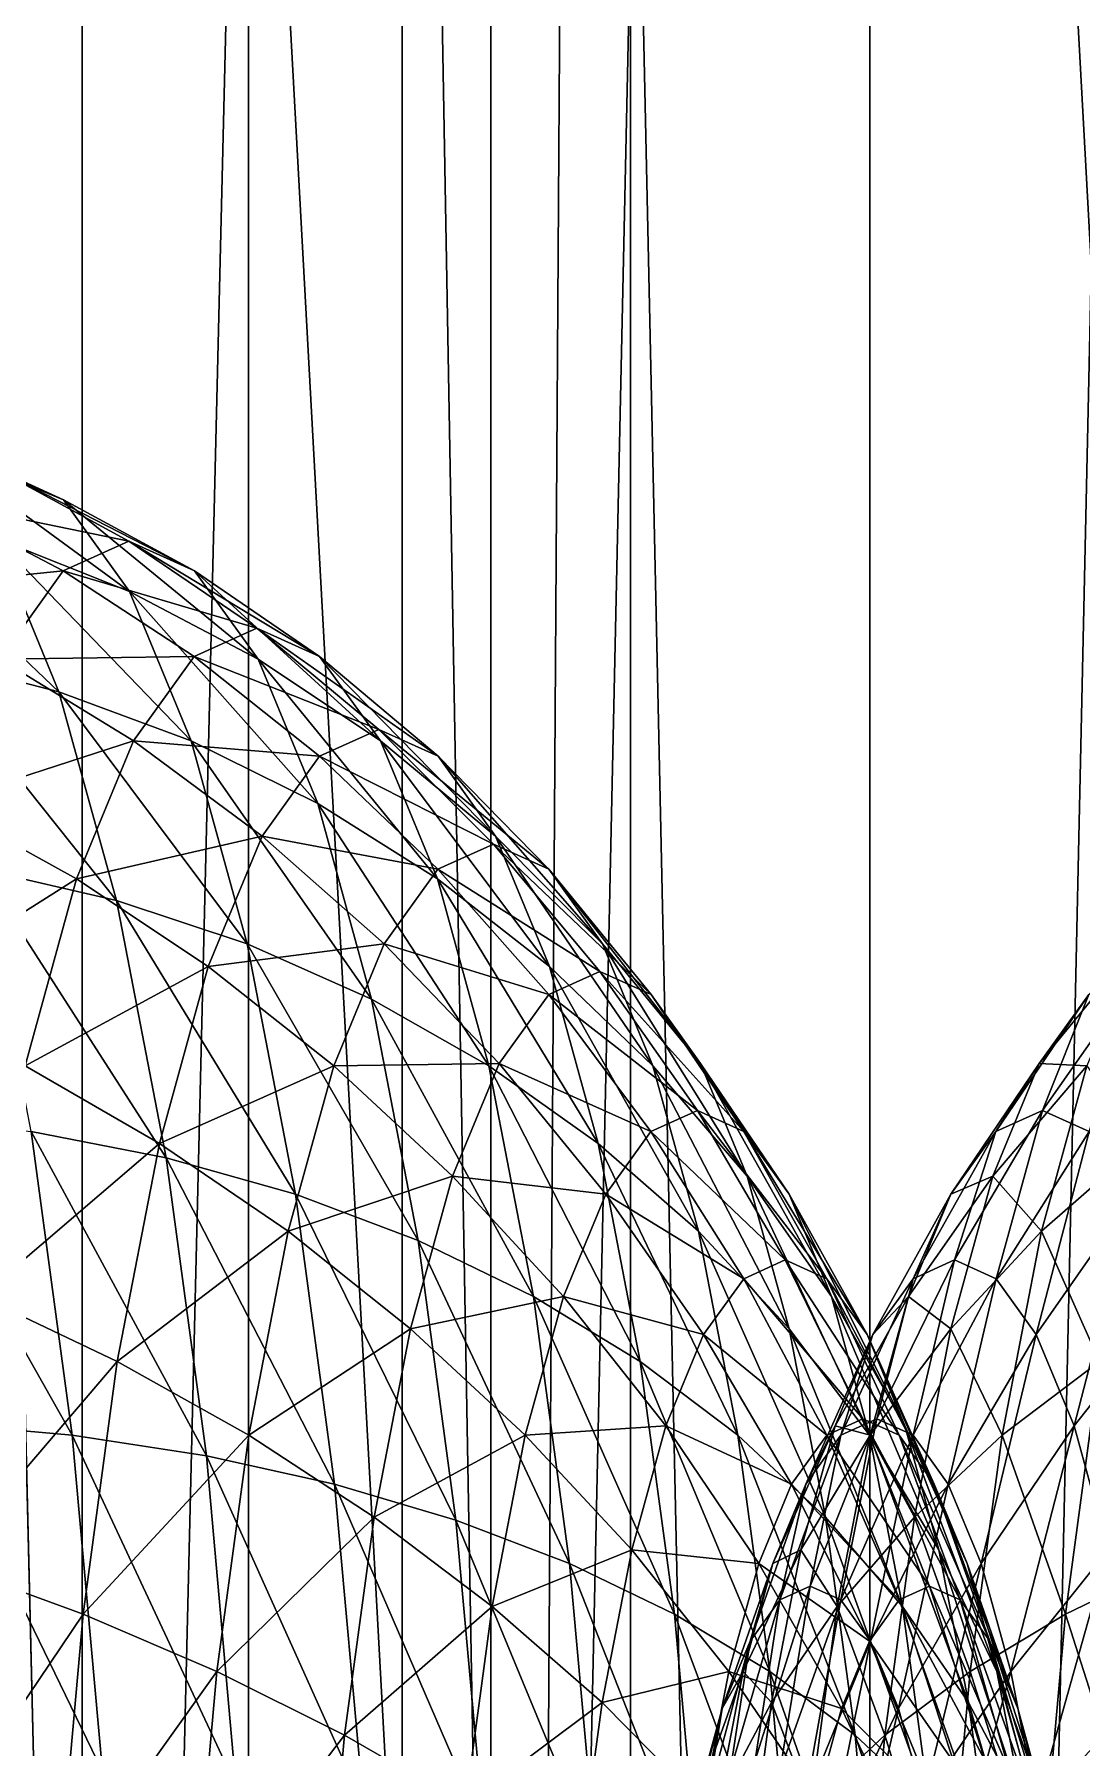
# Model space of a CAD drawing. Header units: metres. Extents: x -1.83 to 1.83, y -2.28 to 6.34.
# Drawn here: x -0.232 to 0.0588, y 1.4289 to 1.9048 of the extents above; entities that cross this region are included whole.
import ezdxf

# ---------------------------------------------------------------- set-up
doc = ezdxf.new("R2010")
doc.units = ezdxf.units.M

msp = doc.modelspace()

# ---------------------------------------------------------------- linework, layer by layer
at = {"layer": 'Prism'}
for points in [[(-0.17253, -1.04699, 0.25984), (-0.31741, 4.95301, 0.29866), (-0.31742, -1.04699, 0.29866)], [(-0.17253, -1.04699, 0.25984), (-0.17253, 4.95301, 0.25984), (-0.31741, 4.95301, 0.29866)], [(-0.25017, -1.04699, 0.54962), (-0.10528, 4.95301, 0.5108), (-0.10528, -1.04699, 0.51079)], [(-0.25017, -1.04699, 0.54962), (-0.25017, 4.95301, 0.54962), (-0.10528, 4.95301, 0.5108)], [(-0.06646, -1.04699, 0.36591), (-0.17253, 4.95301, 0.25984), (-0.17253, -1.04699, 0.25984)], [(-0.06646, -1.04699, 0.36591), (-0.06646, 4.95301, 0.36591), (-0.17253, 4.95301, 0.25984)], [(-0.10528, -1.04699, 0.51079), (-0.06646, 4.95301, 0.36591), (-0.06646, -1.04699, 0.36591)], [(-0.10528, -1.04699, 0.51079), (-0.10528, 4.95301, 0.5108), (-0.06646, 4.95301, 0.36591)]]:
    msp.add_3dface(points, dxfattribs=at)
at = {"layer": 'Prism 17'}
for points in [[(-0.6875, -1.03535, 0.03927), (0.6875, 2.96465, 0.03927), (0.6875, -1.03535, 0.03927)], [(-0.6875, -1.03535, 0.03927), (-0.6875, 2.96465, 0.03927), (0.6875, 2.96465, 0.03927)], [(-0.21875, -1.03535, -0.05448), (-0.28125, 2.96465, -0.11698), (-0.28125, -1.03535, -0.11698)], [(-0.21875, -1.03535, -0.05448), (-0.21875, 2.96465, -0.05448), (-0.28125, 2.96465, -0.11698)], [(0, -1.03535, -0.11698), (-0.21875, 2.96465, -0.05448), (-0.21875, -1.03535, -0.05448)], [(0, -1.03535, -0.11698), (0, 2.96465, -0.11698), (-0.21875, 2.96465, -0.05448)], [(0.21875, -1.03535, -0.05448), (0, 2.96465, -0.11698), (0, -1.03535, -0.11698)], [(0.21875, -1.03535, -0.05448), (0.21875, 2.96465, -0.05448), (0, 2.96465, -0.11698)]]:
    msp.add_3dface(points, dxfattribs=at)
at = {"layer": 'Prism 3'}
for points in [[(-0.1299, -0.99699, 0.52743), (0, 5.00301, 0.60243), (0, -0.99699, 0.60243)], [(-0.1299, -0.99699, 0.52743), (-0.1299, 5.00301, 0.52743), (0, 5.00301, 0.60243)], [(-0.1299, -0.99699, 0.37743), (-0.1299, 5.00301, 0.52743), (-0.1299, -0.99699, 0.52743)], [(-0.1299, -0.99699, 0.37743), (-0.1299, 5.00301, 0.37743), (-0.1299, 5.00301, 0.52743)], [(0, -0.99699, 0.30243), (-0.1299, 5.00301, 0.37743), (-0.1299, -0.99699, 0.37743)], [(0, -0.99699, 0.30243), (0, 5.00301, 0.30243), (-0.1299, 5.00301, 0.37743)], [(0.1299, -0.99699, 0.37743), (0, 5.00301, 0.30243), (0, -0.99699, 0.30243)], [(0.1299, -0.99699, 0.37743), (0.1299, 5.00301, 0.37743), (0, 5.00301, 0.30243)], [(0, -0.99699, 0.60243), (0.1299, 5.00301, 0.52743), (0.1299, -0.99699, 0.52743)], [(0, -0.99699, 0.60243), (0, 5.00301, 0.60243), (0.1299, 5.00301, 0.52743)]]:
    msp.add_3dface(points, dxfattribs=at)
at = {"layer": 'Sphere 4'}
for points in [[(-0.28104, 1.79979, 0.12061), (-0.22392, 1.77548, 0.11102), (-0.26163, 1.79098, 0.14373)], [(-0.28104, 1.79979, 0.12061), (-0.2428, 1.78405, 0.08852), (-0.22392, 1.77548, 0.11102)], [(-0.26163, 1.79098, 0.14373), (-0.20561, 1.75005, 0.13283), (-0.24282, 1.76484, 0.16616)], [(-0.26163, 1.79098, 0.14373), (-0.22392, 1.77548, 0.11102), (-0.20561, 1.75005, 0.13283)], [(-0.26168, 1.77548, 0.06602), (-0.20575, 1.76402, 0.05743), (-0.2428, 1.78405, 0.08852)], [(-0.2428, 1.78405, 0.08852), (-0.18754, 1.75576, 0.07913), (-0.22392, 1.77548, 0.11102)], [(-0.2428, 1.78405, 0.08852), (-0.20575, 1.76402, 0.05743), (-0.18754, 1.75576, 0.07913)], [(-0.28122, 1.77548, 0.1999), (-0.22516, 1.72214, 0.1872), (-0.26321, 1.73195, 0.22135)], [(-0.28122, 1.77548, 0.1999), (-0.24282, 1.76484, 0.16616), (-0.22516, 1.72214, 0.1872)], [(-0.27998, 1.75005, 0.0442), (-0.22396, 1.75576, 0.03573), (-0.26168, 1.77548, 0.06602)], [(-0.26168, 1.77548, 0.06602), (-0.22396, 1.75576, 0.03573), (-0.20575, 1.76402, 0.05743)], [(-0.22392, 1.77548, 0.11102), (-0.16989, 1.73122, 0.10018), (-0.20561, 1.75005, 0.13283)], [(-0.22392, 1.77548, 0.11102), (-0.18754, 1.75576, 0.07913), (-0.16989, 1.73122, 0.10018)], [(-0.24282, 1.76484, 0.16616), (-0.18844, 1.70851, 0.1533), (-0.22516, 1.72214, 0.1872)], [(-0.24282, 1.76484, 0.16616), (-0.20561, 1.75005, 0.13283), (-0.18844, 1.70851, 0.1533)], [(-0.22396, 1.75576, 0.03573), (-0.17019, 1.73985, 0.02759), (-0.20575, 1.76402, 0.05743)], [(-0.20575, 1.76402, 0.05743), (-0.15279, 1.73195, 0.04833), (-0.18754, 1.75576, 0.07913)], [(-0.20575, 1.76402, 0.05743), (-0.17019, 1.73985, 0.02759), (-0.15279, 1.73195, 0.04833)], [(-0.27998, 1.75005, 0.0442), (-0.24162, 1.73122, 0.01469), (-0.22396, 1.75576, 0.03573)], [(-0.24162, 1.73122, 0.01469), (-0.18759, 1.73195, 0.00685), (-0.22396, 1.75576, 0.03573)], [(-0.22396, 1.75576, 0.03573), (-0.18759, 1.73195, 0.00685), (-0.17019, 1.73985, 0.02759)], [(-0.18754, 1.75576, 0.07913), (-0.13592, 1.70851, 0.06843), (-0.16989, 1.73122, 0.10018)], [(-0.18754, 1.75576, 0.07913), (-0.15279, 1.73195, 0.04833), (-0.13592, 1.70851, 0.06843)], [(-0.20561, 1.75005, 0.13283), (-0.15332, 1.69116, 0.11992), (-0.18844, 1.70851, 0.1533)], [(-0.20561, 1.75005, 0.13283), (-0.16989, 1.73122, 0.10018), (-0.15332, 1.69116, 0.11992)], [(-0.18759, 1.73195, 0.00685), (-0.13637, 1.71172, -0.00079), (-0.17019, 1.73985, 0.02759)], [(-0.17019, 1.73985, 0.02759), (-0.11991, 1.70426, 0.01883), (-0.15279, 1.73195, 0.04833)], [(-0.17019, 1.73985, 0.02759), (-0.13637, 1.71172, -0.00079), (-0.11991, 1.70426, 0.01883)], [(-0.26321, 1.73195, 0.22135), (-0.2092, 1.6642, 0.20622), (-0.24694, 1.67288, 0.24074)], [(-0.26321, 1.73195, 0.22135), (-0.22516, 1.72214, 0.1872), (-0.2092, 1.6642, 0.20622)], [(-0.25818, 1.69116, -0.00505), (-0.20446, 1.70851, -0.01325), (-0.24162, 1.73122, 0.01469)], [(-0.24162, 1.73122, 0.01469), (-0.20446, 1.70851, -0.01325), (-0.18759, 1.73195, 0.00685)], [(-0.20446, 1.70851, -0.01325), (-0.15283, 1.70426, -0.0204), (-0.18759, 1.73195, 0.00685)], [(-0.18759, 1.73195, 0.00685), (-0.15283, 1.70426, -0.0204), (-0.13637, 1.71172, -0.00079)], [(-0.16989, 1.73122, 0.10018), (-0.12009, 1.67023, 0.0873), (-0.15332, 1.69116, 0.11992)], [(-0.16989, 1.73122, 0.10018), (-0.13592, 1.70851, 0.06843), (-0.12009, 1.67023, 0.0873)], [(-0.15279, 1.73195, 0.04833), (-0.10395, 1.68208, 0.03785), (-0.13592, 1.70851, 0.06843)], [(-0.15279, 1.73195, 0.04833), (-0.11991, 1.70426, 0.01883), (-0.10395, 1.68208, 0.03785)], [(-0.22516, 1.72214, 0.1872), (-0.17291, 1.65214, 0.17181), (-0.2092, 1.6642, 0.20622)], [(-0.22516, 1.72214, 0.1872), (-0.18844, 1.70851, 0.1533), (-0.17291, 1.65214, 0.17181)], [(-0.25818, 1.69116, -0.00505), (-0.22029, 1.67023, -0.03212), (-0.20446, 1.70851, -0.01325)], [(-0.22029, 1.67023, -0.03212), (-0.16878, 1.68208, -0.03942), (-0.20446, 1.70851, -0.01325)], [(-0.20446, 1.70851, -0.01325), (-0.16878, 1.68208, -0.03942), (-0.15283, 1.70426, -0.0204)], [(-0.18844, 1.70851, 0.1533), (-0.13835, 1.6368, 0.13776), (-0.17291, 1.65214, 0.17181)], [(-0.18844, 1.70851, 0.1533), (-0.15332, 1.69116, 0.11992), (-0.13835, 1.6368, 0.13776)], [(-0.15283, 1.70426, -0.0204), (-0.10456, 1.67986, -0.02748), (-0.13637, 1.71172, -0.00079)], [(-0.13637, 1.71172, -0.00079), (-0.08917, 1.67288, -0.00914), (-0.11991, 1.70426, 0.01883)], [(-0.13637, 1.71172, -0.00079), (-0.10456, 1.67986, -0.02748), (-0.08917, 1.67288, -0.00914)], [(-0.13592, 1.70851, 0.06843), (-0.08898, 1.64588, 0.05569), (-0.12009, 1.67023, 0.0873)], [(-0.13592, 1.70851, 0.06843), (-0.10395, 1.68208, 0.03785), (-0.08898, 1.64588, 0.05569)], [(-0.16878, 1.68208, -0.03942), (-0.11995, 1.67288, -0.04582), (-0.15283, 1.70426, -0.0204)], [(-0.15283, 1.70426, -0.0204), (-0.11995, 1.67288, -0.04582), (-0.10456, 1.67986, -0.02748)], [(-0.11991, 1.70426, 0.01883), (-0.07424, 1.65214, 0.00865), (-0.10395, 1.68208, 0.03785)], [(-0.11991, 1.70426, 0.01883), (-0.08917, 1.67288, -0.00914), (-0.07424, 1.65214, 0.00865)], [(-0.27316, 1.6368, -0.02289), (-0.22029, 1.67023, -0.03212), (-0.25818, 1.69116, -0.00505)], [(-0.15332, 1.69116, 0.11992), (-0.10578, 1.61828, 0.10435), (-0.13835, 1.6368, 0.13776)], [(-0.15332, 1.69116, 0.11992), (-0.12009, 1.67023, 0.0873), (-0.10578, 1.61828, 0.10435)], [(-0.22029, 1.67023, -0.03212), (-0.18376, 1.64588, -0.05726), (-0.16878, 1.68208, -0.03942)], [(-0.18376, 1.64588, -0.05726), (-0.13487, 1.65214, -0.06361), (-0.16878, 1.68208, -0.03942)], [(-0.16878, 1.68208, -0.03942), (-0.13487, 1.65214, -0.06361), (-0.11995, 1.67288, -0.04582)], [(-0.11995, 1.67288, -0.04582), (-0.07499, 1.6445, -0.05229), (-0.10456, 1.67986, -0.02748)], [(-0.10456, 1.67986, -0.02748), (-0.06079, 1.63805, -0.03535), (-0.08917, 1.67288, -0.00914)], [(-0.10456, 1.67986, -0.02748), (-0.07499, 1.6445, -0.05229), (-0.06079, 1.63805, -0.03535)], [(-0.10395, 1.68208, 0.03785), (-0.06024, 1.61828, 0.02533), (-0.08898, 1.64588, 0.05569)], [(-0.10395, 1.68208, 0.03785), (-0.07424, 1.65214, 0.00865), (-0.06024, 1.61828, 0.02533)], [(-0.24694, 1.67288, 0.24074), (-0.19543, 1.59276, 0.22264), (-0.2329, 1.60005, 0.25748)], [(-0.24694, 1.67288, 0.24074), (-0.2092, 1.6642, 0.20622), (-0.19543, 1.59276, 0.22264)], [(-0.13487, 1.65214, -0.06361), (-0.0892, 1.63805, -0.06922), (-0.11995, 1.67288, -0.04582)], [(-0.11995, 1.67288, -0.04582), (-0.0892, 1.63805, -0.06922), (-0.07499, 1.6445, -0.05229)], [(-0.08917, 1.67288, -0.00914), (-0.04701, 1.61891, -0.01894), (-0.07424, 1.65214, 0.00865)], [(-0.08917, 1.67288, -0.00914), (-0.06079, 1.63805, -0.03535), (-0.04701, 1.61891, -0.01894)], [(-0.27316, 1.6368, -0.02289), (-0.23459, 1.61828, -0.04917), (-0.22029, 1.67023, -0.03212)], [(-0.23459, 1.61828, -0.04917), (-0.18376, 1.64588, -0.05726), (-0.22029, 1.67023, -0.03212)], [(-0.12009, 1.67023, 0.0873), (-0.07545, 1.59674, 0.07182), (-0.10578, 1.61828, 0.10435)], [(-0.12009, 1.67023, 0.0873), (-0.08898, 1.64588, 0.05569), (-0.07545, 1.59674, 0.07182)], [(-0.2092, 1.6642, 0.20622), (-0.15951, 1.58265, 0.18778), (-0.19543, 1.59276, 0.22264)], [(-0.2092, 1.6642, 0.20622), (-0.17291, 1.65214, 0.17181), (-0.15951, 1.58265, 0.18778)], [(-0.18376, 1.64588, -0.05726), (-0.14887, 1.61828, -0.08029), (-0.13487, 1.65214, -0.06361)], [(-0.17291, 1.65214, 0.17181), (-0.12542, 1.56977, 0.15317), (-0.15951, 1.58265, 0.18778)], [(-0.17291, 1.65214, 0.17181), (-0.13835, 1.6368, 0.13776), (-0.12542, 1.56977, 0.15317)], [(-0.14887, 1.61828, -0.08029), (-0.10298, 1.61891, -0.08563), (-0.13487, 1.65214, -0.06361)], [(-0.13487, 1.65214, -0.06361), (-0.10298, 1.61891, -0.08563), (-0.0892, 1.63805, -0.06922)], [(-0.07424, 1.65214, 0.00865), (-0.03409, 1.58766, -0.00353), (-0.06024, 1.61828, 0.02533)], [(-0.07424, 1.65214, 0.00865), (-0.04701, 1.61891, -0.01894), (-0.03409, 1.58766, -0.00353)], [(-0.23459, 1.61828, -0.04917), (-0.19729, 1.59674, -0.07339), (-0.18376, 1.64588, -0.05726)], [(-0.19729, 1.59674, -0.07339), (-0.14887, 1.61828, -0.08029), (-0.18376, 1.64588, -0.05726)], [(-0.0892, 1.63805, -0.06922), (-0.04791, 1.6059, -0.07502), (-0.07499, 1.6445, -0.05229)], [(-0.08898, 1.64588, 0.05569), (-0.04759, 1.57233, 0.04042), (-0.07545, 1.59674, 0.07182)], [(-0.08898, 1.64588, 0.05569), (-0.06024, 1.61828, 0.02533), (-0.04759, 1.57233, 0.04042)], [(-0.07499, 1.6445, -0.05229), (-0.03499, 1.60005, -0.05963), (-0.06079, 1.63805, -0.03535)], [(-0.07499, 1.6445, -0.05229), (-0.04791, 1.6059, -0.07502), (-0.03499, 1.60005, -0.05963)], [(-0.10298, 1.61891, -0.08563), (-0.06082, 1.60005, -0.09041), (-0.0892, 1.63805, -0.06922)], [(-0.0892, 1.63805, -0.06922), (-0.06082, 1.60005, -0.09041), (-0.04791, 1.6059, -0.07502)], [(-0.06079, 1.63805, -0.03535), (-0.02247, 1.58265, -0.0447), (-0.04701, 1.61891, -0.01894)], [(-0.06079, 1.63805, -0.03535), (-0.03499, 1.60005, -0.05963), (-0.02247, 1.58265, -0.0447)], [(-0.13835, 1.6368, 0.13776), (-0.09343, 1.55423, 0.11907), (-0.12542, 1.56977, 0.15317)], [(-0.13835, 1.6368, 0.13776), (-0.10578, 1.61828, 0.10435), (-0.09343, 1.55423, 0.11907)], [(-0.24694, 1.55423, -0.06389), (-0.19729, 1.59674, -0.07339), (-0.23459, 1.61828, -0.04917)], [(-0.19729, 1.59674, -0.07339), (-0.16153, 1.57233, -0.09538), (-0.14887, 1.61828, -0.08029)], [(-0.16153, 1.57233, -0.09538), (-0.1159, 1.58766, -0.10104), (-0.14887, 1.61828, -0.08029)], [(-0.14887, 1.61828, -0.08029), (-0.1159, 1.58766, -0.10104), (-0.10298, 1.61891, -0.08563)], [(-0.1159, 1.58766, -0.10104), (-0.07334, 1.58265, -0.10533), (-0.10298, 1.61891, -0.08563)], [(-0.10578, 1.61828, 0.10435), (-0.06377, 1.53616, 0.08574), (-0.09343, 1.55423, 0.11907)], [(-0.10578, 1.61828, 0.10435), (-0.07545, 1.59674, 0.07182), (-0.06377, 1.53616, 0.08574)], [(-0.10298, 1.61891, -0.08563), (-0.07334, 1.58265, -0.10533), (-0.06082, 1.60005, -0.09041)], [(-0.06024, 1.61828, 0.02533), (-0.02241, 1.54524, 0.01039), (-0.04759, 1.57233, 0.04042)], [(-0.06024, 1.61828, 0.02533), (-0.03409, 1.58766, -0.00353), (-0.02241, 1.54524, 0.01039)], [(-0.04701, 1.61891, -0.01894), (-0.01072, 1.55423, -0.0307), (-0.03409, 1.58766, -0.00353)], [(-0.04701, 1.61891, -0.01894), (-0.02247, 1.58265, -0.0447), (-0.01072, 1.55423, -0.0307)], [(-0.27165, 1.60444, 0.29204), (-0.22151, 1.51568, 0.27106), (-0.26012, 1.51909, 0.30577)], [(-0.27165, 1.60444, 0.29204), (-0.2329, 1.60005, 0.25748), (-0.22151, 1.51568, 0.27106)], [(-0.06082, 1.60005, -0.09041), (-0.0235, 1.56438, -0.0955), (-0.04791, 1.6059, -0.07502)], [(-0.04791, 1.6059, -0.07502), (-0.01197, 1.55915, -0.08176), (-0.03499, 1.60005, -0.05963)], [(-0.04791, 1.6059, -0.07502), (-0.0235, 1.56438, -0.0955), (-0.01197, 1.55915, -0.08176)], [(-0.2329, 1.60005, 0.25748), (-0.18425, 1.51001, 0.23595), (-0.22151, 1.51568, 0.27106)], [(-0.2329, 1.60005, 0.25748), (-0.19543, 1.59276, 0.22264), (-0.18425, 1.51001, 0.23595)], [(-0.07334, 1.58265, -0.10533), (-0.03502, 1.55915, -0.10923), (-0.06082, 1.60005, -0.09041)], [(-0.06082, 1.60005, -0.09041), (-0.03502, 1.55915, -0.10923), (-0.0235, 1.56438, -0.0955)], [(-0.03499, 1.60005, -0.05963), (-0.0008, 1.54362, -0.06845), (-0.02247, 1.58265, -0.0447)], [(-0.03499, 1.60005, -0.05963), (-0.01197, 1.55915, -0.08176), (-0.0008, 1.54362, -0.06845)], [(-0.24694, 1.55423, -0.06389), (-0.20897, 1.53616, -0.08731), (-0.19729, 1.59674, -0.07339)], [(-0.20897, 1.53616, -0.08731), (-0.16153, 1.57233, -0.09538), (-0.19729, 1.59674, -0.07339)], [(-0.07545, 1.59674, 0.07182), (-0.03666, 1.51567, 0.05344), (-0.06377, 1.53616, 0.08574)], [(-0.07545, 1.59674, 0.07182), (-0.04759, 1.57233, 0.04042), (-0.03666, 1.51567, 0.05344)], [(-0.19543, 1.59276, 0.22264), (-0.14864, 1.50214, 0.20073), (-0.18425, 1.51001, 0.23595)], [(-0.19543, 1.59276, 0.22264), (-0.15951, 1.58265, 0.18778), (-0.14864, 1.50214, 0.20073)], [(-0.16153, 1.57233, -0.09538), (-0.12758, 1.54524, -0.11496), (-0.1159, 1.58766, -0.10104)], [(-0.12758, 1.54524, -0.11496), (-0.08509, 1.55423, -0.11933), (-0.1159, 1.58766, -0.10104)], [(-0.1159, 1.58766, -0.10104), (-0.08509, 1.55423, -0.11933), (-0.07334, 1.58265, -0.10533)], [(-0.03409, 1.58766, -0.00353), (-0.0001, 1.51567, -0.01804), (-0.02241, 1.54524, 0.01039)], [(-0.03409, 1.58766, -0.00353), (-0.01072, 1.55423, -0.0307), (-0.0001, 1.51567, -0.01804)], [(-0.15951, 1.58265, 0.18778), (-0.11494, 1.49213, 0.16566), (-0.14864, 1.50214, 0.20073)], [(-0.15951, 1.58265, 0.18778), (-0.12542, 1.56977, 0.15317), (-0.11494, 1.49213, 0.16566)], [(-0.08509, 1.55423, -0.11933), (-0.04619, 1.54362, -0.12255), (-0.07334, 1.58265, -0.10533)], [(-0.07334, 1.58265, -0.10533), (-0.04619, 1.54362, -0.12255), (-0.03502, 1.55915, -0.10923)], [(-0.02247, 1.58265, -0.0447), (0.00969, 1.51827, -0.05595), (-0.01072, 1.55423, -0.0307)], [(-0.02247, 1.58265, -0.0447), (-0.0008, 1.54362, -0.06845), (0.00969, 1.51827, -0.05595)], [(-0.20897, 1.53616, -0.08731), (-0.17245, 1.51567, -0.1084), (-0.16153, 1.57233, -0.09538)], [(-0.17245, 1.51567, -0.1084), (-0.12758, 1.54524, -0.11496), (-0.16153, 1.57233, -0.09538)], [(-0.04759, 1.57233, 0.04042), (-0.01232, 1.49294, 0.02241), (-0.03666, 1.51567, 0.05344)], [(-0.04759, 1.57233, 0.04042), (-0.02241, 1.54524, 0.01039), (-0.01232, 1.49294, 0.02241)], [(-0.12542, 1.56977, 0.15317), (-0.08341, 1.48004, 0.13101), (-0.11494, 1.49213, 0.16566)], [(-0.12542, 1.56977, 0.15317), (-0.09343, 1.55423, 0.11907), (-0.08341, 1.48004, 0.13101)], [(-0.03502, 1.55915, -0.10923), (-0.00195, 1.52023, -0.11358), (-0.0235, 1.56438, -0.0955)], [(-0.0235, 1.56438, -0.0955), (0.00809, 1.51567, -0.1016), (-0.01197, 1.55915, -0.08176)], [(-0.0235, 1.56438, -0.0955), (-0.00195, 1.52023, -0.11358), (0.00809, 1.51567, -0.1016)], [(-0.04619, 1.54362, -0.12255), (-0.012, 1.51567, -0.12555), (-0.03502, 1.55915, -0.10923)], [(-0.03502, 1.55915, -0.10923), (-0.012, 1.51567, -0.12555), (-0.00195, 1.52023, -0.11358)], [(-0.01197, 1.55915, -0.08176), (0.01783, 1.50214, -0.09), (-0.0008, 1.54362, -0.06845)], [(-0.01197, 1.55915, -0.08176), (0.00809, 1.51567, -0.1016), (0.01783, 1.50214, -0.09)], [(-0.25696, 1.48004, -0.07583), (-0.20897, 1.53616, -0.08731), (-0.24694, 1.55423, -0.06389)], [(-0.12758, 1.54524, -0.11496), (-0.09571, 1.51567, -0.13199), (-0.08509, 1.55423, -0.11933)], [(-0.09571, 1.51567, -0.13199), (-0.05668, 1.51827, -0.13504), (-0.08509, 1.55423, -0.11933)], [(-0.09343, 1.55423, 0.11907), (-0.05429, 1.46598, 0.09703), (-0.08341, 1.48004, 0.13101)], [(-0.09343, 1.55423, 0.11907), (-0.06377, 1.53616, 0.08574), (-0.05429, 1.46598, 0.09703)], [(-0.08509, 1.55423, -0.11933), (-0.05668, 1.51827, -0.13504), (-0.04619, 1.54362, -0.12255)], [(-0.01072, 1.55423, -0.0307), (0.01916, 1.48386, -0.04466), (-0.0001, 1.51567, -0.01804)], [(-0.01072, 1.55423, -0.0307), (0.00969, 1.51827, -0.05595), (0.01916, 1.48386, -0.04466)], [(-0.17245, 1.51567, -0.1084), (-0.13767, 1.49294, -0.12698), (-0.12758, 1.54524, -0.11496)], [(-0.13767, 1.49294, -0.12698), (-0.09571, 1.51567, -0.13199), (-0.12758, 1.54524, -0.11496)], [(-0.05668, 1.51827, -0.13504), (-0.02174, 1.50214, -0.13716), (-0.04619, 1.54362, -0.12255)], [(-0.04619, 1.54362, -0.12255), (-0.02174, 1.50214, -0.13716), (-0.012, 1.51567, -0.12555)], [(-0.02241, 1.54524, 0.01039), (0.00907, 1.46814, -0.00712), (-0.01232, 1.49294, 0.02241)], [(-0.02241, 1.54524, 0.01039), (-0.0001, 1.51567, -0.01804), (0.00907, 1.46814, -0.00712)], [(-0.0008, 1.54362, -0.06845), (0.02697, 1.48004, -0.0791), (0.00969, 1.51827, -0.05595)], [(-0.0008, 1.54362, -0.06845), (0.01783, 1.50214, -0.09), (0.02697, 1.48004, -0.0791)], [(-0.25696, 1.48004, -0.07583), (-0.21845, 1.46598, -0.09861), (-0.20897, 1.53616, -0.08731)], [(-0.21845, 1.46598, -0.09861), (-0.17245, 1.51567, -0.1084), (-0.20897, 1.53616, -0.08731)], [(-0.06377, 1.53616, 0.08574), (-0.0278, 1.45005, 0.064), (-0.05429, 1.46598, 0.09703)], [(-0.06377, 1.53616, 0.08574), (-0.03666, 1.51567, 0.05344), (-0.0278, 1.45005, 0.064)], [(-0.26012, 1.51909, 0.30577), (-0.21311, 1.42233, 0.28106), (-0.25163, 1.42466, 0.31589)], [(-0.26012, 1.51909, 0.30577), (-0.22151, 1.51568, 0.27106), (-0.21311, 1.42233, 0.28106)], [(-0.09571, 1.51567, -0.13199), (-0.06615, 1.48386, -0.14634), (-0.05668, 1.51827, -0.13504)], [(-0.06615, 1.48386, -0.14634), (-0.03088, 1.48004, -0.14805), (-0.05668, 1.51827, -0.13504)], [(-0.05668, 1.51827, -0.13504), (-0.03088, 1.48004, -0.14805), (-0.02174, 1.50214, -0.13716)], [(-0.012, 1.51567, -0.12555), (0.01656, 1.4738, -0.12911), (-0.00195, 1.52023, -0.11358)], [(-0.00195, 1.52023, -0.11358), (0.02505, 1.46995, -0.11899), (0.00809, 1.51567, -0.1016)], [(-0.00195, 1.52023, -0.11358), (0.01656, 1.4738, -0.12911), (0.02505, 1.46995, -0.11899)], [(0.00969, 1.51827, -0.05595), (0.03523, 1.45005, -0.06926), (0.01916, 1.48386, -0.04466)], [(0.00969, 1.51827, -0.05595), (0.02697, 1.48004, -0.0791), (0.03523, 1.45005, -0.06926)], [(-0.22151, 1.51568, 0.27106), (-0.17602, 1.41845, 0.24576), (-0.21311, 1.42233, 0.28106)], [(-0.22151, 1.51568, 0.27106), (-0.18425, 1.51001, 0.23595), (-0.17602, 1.41845, 0.24576)], [(-0.21845, 1.46598, -0.09861), (-0.18132, 1.45005, -0.11896), (-0.17245, 1.51567, -0.1084)], [(-0.18132, 1.45005, -0.11896), (-0.13767, 1.49294, -0.12698), (-0.17245, 1.51567, -0.1084)], [(-0.13767, 1.49294, -0.12698), (-0.10488, 1.46814, -0.14291), (-0.09571, 1.51567, -0.13199)], [(-0.10488, 1.46814, -0.14291), (-0.06615, 1.48386, -0.14634), (-0.09571, 1.51567, -0.13199)], [(-0.03666, 1.51567, 0.05344), (-0.00414, 1.43236, 0.03215), (-0.0278, 1.45005, 0.064)], [(-0.03666, 1.51567, 0.05344), (-0.01232, 1.49294, 0.02241), (-0.00414, 1.43236, 0.03215)], [(-0.02174, 1.50214, -0.13716), (0.00807, 1.46995, -0.13923), (-0.012, 1.51567, -0.12555)], [(-0.012, 1.51567, -0.12555), (0.00807, 1.46995, -0.13923), (0.01656, 1.4738, -0.12911)], [(-0.0001, 1.51567, -0.01804), (0.02734, 1.44145, -0.03491), (0.00907, 1.46814, -0.00712)], [(-0.0001, 1.51567, -0.01804), (0.01916, 1.48386, -0.04466), (0.02734, 1.44145, -0.03491)], [(0.00809, 1.51567, -0.1016), (0.03329, 1.45851, -0.10918), (0.01783, 1.50214, -0.09)], [(0.00809, 1.51567, -0.1016), (0.02505, 1.46995, -0.11899), (0.03329, 1.45851, -0.10918)], [(-0.18425, 1.51001, 0.23595), (-0.14063, 1.41307, 0.21028), (-0.17602, 1.41845, 0.24576)], [(-0.18425, 1.51001, 0.23595), (-0.14864, 1.50214, 0.20073), (-0.14063, 1.41307, 0.21028)], [(-0.14864, 1.50214, 0.20073), (-0.10722, 1.40622, 0.17487), (-0.14063, 1.41307, 0.21028)], [(-0.14864, 1.50214, 0.20073), (-0.11494, 1.49213, 0.16566), (-0.10722, 1.40622, 0.17487)], [(-0.03088, 1.48004, -0.14805), (-0.00016, 1.45851, -0.14904), (-0.02174, 1.50214, -0.13716)], [(-0.02174, 1.50214, -0.13716), (-0.00016, 1.45851, -0.14904), (0.00807, 1.46995, -0.13923)], [(0.01783, 1.50214, -0.09), (0.04101, 1.43983, -0.09997), (0.02697, 1.48004, -0.0791)], [(0.01783, 1.50214, -0.09), (0.03329, 1.45851, -0.10918), (0.04101, 1.43983, -0.09997)], [(-0.18132, 1.45005, -0.11896), (-0.14585, 1.43236, -0.13672), (-0.13767, 1.49294, -0.12698)], [(-0.14585, 1.43236, -0.13672), (-0.10488, 1.46814, -0.14291), (-0.13767, 1.49294, -0.12698)], [(-0.11494, 1.49213, 0.16566), (-0.07603, 1.39795, 0.1398), (-0.10722, 1.40622, 0.17487)], [(-0.11494, 1.49213, 0.16566), (-0.08341, 1.48004, 0.13101), (-0.07603, 1.39795, 0.1398)], [(-0.01232, 1.49294, 0.02241), (0.0165, 1.41307, 0.00174), (-0.00414, 1.43236, 0.03215)], [(-0.01232, 1.49294, 0.02241), (0.00907, 1.46814, -0.00712), (0.0165, 1.41307, 0.00174)], [(-0.26434, 1.39795, -0.08462), (-0.21845, 1.46598, -0.09861), (-0.25696, 1.48004, -0.07583)], [(-0.10488, 1.46814, -0.14291), (-0.07433, 1.44144, -0.15608), (-0.06615, 1.48386, -0.14634)], [(-0.08341, 1.48004, 0.13101), (-0.04731, 1.38833, 0.10535), (-0.07603, 1.39795, 0.1398)], [(-0.08341, 1.48004, 0.13101), (-0.05429, 1.46598, 0.09703), (-0.04731, 1.38833, 0.10535)], [(-0.07433, 1.44144, -0.15608), (-0.03914, 1.45005, -0.15789), (-0.06615, 1.48386, -0.14634)], [(-0.06615, 1.48386, -0.14634), (-0.03914, 1.45005, -0.15789), (-0.03088, 1.48004, -0.14805)], [(-0.03914, 1.45005, -0.15789), (-0.00789, 1.43983, -0.15825), (-0.03088, 1.48004, -0.14805)], [(-0.03088, 1.48004, -0.14805), (-0.00789, 1.43983, -0.15825), (-0.00016, 1.45851, -0.14904)], [(0.01916, 1.48386, -0.04466), (0.04236, 1.41307, -0.06076), (0.02734, 1.44145, -0.03491)], [(0.01916, 1.48386, -0.04466), (0.03523, 1.45005, -0.06926), (0.04236, 1.41307, -0.06076)], [(0.02697, 1.48004, -0.0791), (0.04799, 1.41448, -0.09165), (0.03523, 1.45005, -0.06926)], [(0.02697, 1.48004, -0.0791), (0.04101, 1.43983, -0.09997), (0.04799, 1.41448, -0.09165)], [(0.00807, 1.46995, -0.13923), (0.03191, 1.42544, -0.14199), (0.01656, 1.4738, -0.12911)], [(0.01656, 1.4738, -0.12911), (0.03878, 1.42233, -0.1338), (0.02505, 1.46995, -0.11899)], [(0.01656, 1.4738, -0.12911), (0.03191, 1.42544, -0.14199), (0.03878, 1.42233, -0.1338)], [(-0.26434, 1.39795, -0.08462), (-0.22543, 1.38833, -0.10693), (-0.21845, 1.46598, -0.09861)], [(-0.22543, 1.38833, -0.10693), (-0.18132, 1.45005, -0.11896), (-0.21845, 1.46598, -0.09861)], [(-0.14585, 1.43236, -0.13672), (-0.11231, 1.41307, -0.15177), (-0.10488, 1.46814, -0.14291)], [(-0.11231, 1.41307, -0.15177), (-0.07433, 1.44144, -0.15608), (-0.10488, 1.46814, -0.14291)], [(-0.05429, 1.46598, 0.09703), (-0.02127, 1.37743, 0.07178), (-0.04731, 1.38833, 0.10535)], [(-0.05429, 1.46598, 0.09703), (-0.0278, 1.45005, 0.064), (-0.02127, 1.37743, 0.07178)], [(-0.00016, 1.45851, -0.14904), (0.02504, 1.42233, -0.15018), (0.00807, 1.46995, -0.13923)], [(0.00807, 1.46995, -0.13923), (0.02504, 1.42233, -0.15018), (0.03191, 1.42544, -0.14199)], [(0.00907, 1.46814, -0.00712), (0.03398, 1.39231, -0.027), (0.0165, 1.41307, 0.00174)], [(0.00907, 1.46814, -0.00712), (0.02734, 1.44145, -0.03491), (0.03398, 1.39231, -0.027)], [(0.02505, 1.46995, -0.11899), (0.04544, 1.41307, -0.12586), (0.03329, 1.45851, -0.10918)], [(0.02505, 1.46995, -0.11899), (0.03878, 1.42233, -0.1338), (0.04544, 1.41307, -0.12586)], [(-0.00789, 1.43983, -0.15825), (0.01837, 1.41307, -0.15812), (-0.00016, 1.45851, -0.14904)], [(-0.00016, 1.45851, -0.14904), (0.01837, 1.41307, -0.15812), (0.02504, 1.42233, -0.15018)], [(0.03329, 1.45851, -0.10918), (0.05169, 1.39795, -0.11841), (0.04101, 1.43983, -0.09997)], [(0.03329, 1.45851, -0.10918), (0.04544, 1.41307, -0.12586), (0.05169, 1.39795, -0.11841)], [(-0.22543, 1.38833, -0.10693), (-0.18785, 1.37743, -0.12674), (-0.18132, 1.45005, -0.11896)], [(-0.18785, 1.37743, -0.12674), (-0.14585, 1.43236, -0.13672), (-0.18132, 1.45005, -0.11896)], [(-0.07433, 1.44144, -0.15608), (-0.04627, 1.41307, -0.16639), (-0.03914, 1.45005, -0.15789)], [(-0.04627, 1.41307, -0.16639), (-0.01487, 1.41448, -0.16657), (-0.03914, 1.45005, -0.15789)], [(-0.03914, 1.45005, -0.15789), (-0.01487, 1.41448, -0.16657), (-0.00789, 1.43983, -0.15825)], [(-0.0278, 1.45005, 0.064), (0.00188, 1.36534, 0.03934), (-0.02127, 1.37743, 0.07178)], [(-0.0278, 1.45005, 0.064), (-0.00414, 1.43236, 0.03215), (0.00188, 1.36534, 0.03934)], [(0.03523, 1.45005, -0.06926), (0.05402, 1.38322, -0.08447), (0.04236, 1.41307, -0.06076)], [(0.03523, 1.45005, -0.06926), (0.04799, 1.41448, -0.09165), (0.05402, 1.38322, -0.08447)], [(-0.11231, 1.41307, -0.15177), (-0.08097, 1.39231, -0.16399), (-0.07433, 1.44144, -0.15608)], [(-0.08097, 1.39231, -0.16399), (-0.04627, 1.41307, -0.16639), (-0.07433, 1.44144, -0.15608)], [(-0.01487, 1.41448, -0.16657), (0.01212, 1.39795, -0.16557), (-0.00789, 1.43983, -0.15825)], [(-0.00789, 1.43983, -0.15825), (0.01212, 1.39795, -0.16557), (0.01837, 1.41307, -0.15812)], [(0.02734, 1.44145, -0.03491), (0.04815, 1.37023, -0.05387), (0.03398, 1.39231, -0.027)], [(0.02734, 1.44145, -0.03491), (0.04236, 1.41307, -0.06076), (0.04815, 1.37023, -0.05387)], [(0.04101, 1.43983, -0.09997), (0.05734, 1.37743, -0.11167), (0.04799, 1.41448, -0.09165)], [(0.04101, 1.43983, -0.09997), (0.05169, 1.39795, -0.11841), (0.05734, 1.37743, -0.11167)], [(-0.18785, 1.37743, -0.12674), (-0.15187, 1.36534, -0.14391), (-0.14585, 1.43236, -0.13672)], [(-0.15187, 1.36534, -0.14391), (-0.11231, 1.41307, -0.15177), (-0.14585, 1.43236, -0.13672)], [(-0.00414, 1.43236, 0.03215), (0.02198, 1.35214, 0.00827), (0.00188, 1.36534, 0.03934)], [(-0.00414, 1.43236, 0.03215), (0.0165, 1.41307, 0.00174), (0.02198, 1.35214, 0.00827)]]:
    msp.add_3dface(points, dxfattribs=at)
at = {"layer": 'Sphere 5'}
for points in [[(0.07424, 1.65214, 0.00865), (0.04701, 1.61891, -0.01894), (0.06079, 1.63805, -0.03535)], [(0.06024, 1.61828, 0.02533), (0.04701, 1.61891, -0.01894), (0.07424, 1.65214, 0.00865)], [(0.06079, 1.63805, -0.03535), (0.04791, 1.6059, -0.07502), (0.07499, 1.6445, -0.05229)], [(0.07499, 1.6445, -0.05229), (0.04791, 1.6059, -0.07502), (0.06082, 1.60005, -0.09041)], [(0.06079, 1.63805, -0.03535), (0.03499, 1.60005, -0.05963), (0.04791, 1.6059, -0.07502)], [(0.04701, 1.61891, -0.01894), (0.03499, 1.60005, -0.05963), (0.06079, 1.63805, -0.03535)], [(0.04701, 1.61891, -0.01894), (0.02247, 1.58265, -0.0447), (0.03499, 1.60005, -0.05963)], [(0.03409, 1.58766, -0.00353), (0.02247, 1.58265, -0.0447), (0.04701, 1.61891, -0.01894)], [(0.06024, 1.61828, 0.02533), (0.03409, 1.58766, -0.00353), (0.04701, 1.61891, -0.01894)], [(0.04759, 1.57233, 0.04042), (0.03409, 1.58766, -0.00353), (0.06024, 1.61828, 0.02533)], [(0.07545, 1.59674, 0.07182), (0.04759, 1.57233, 0.04042), (0.06024, 1.61828, 0.02533)], [(0.03499, 1.60005, -0.05963), (0.0235, 1.56438, -0.0955), (0.04791, 1.6059, -0.07502)], [(0.04791, 1.6059, -0.07502), (0.0235, 1.56438, -0.0955), (0.03502, 1.55915, -0.10923)], [(0.04791, 1.6059, -0.07502), (0.03502, 1.55915, -0.10923), (0.06082, 1.60005, -0.09041)], [(0.03499, 1.60005, -0.05963), (0.01197, 1.55915, -0.08176), (0.0235, 1.56438, -0.0955)], [(0.02247, 1.58265, -0.0447), (0.01197, 1.55915, -0.08176), (0.03499, 1.60005, -0.05963)], [(0.06082, 1.60005, -0.09041), (0.03502, 1.55915, -0.10923), (0.04619, 1.54362, -0.12255)], [(0.06082, 1.60005, -0.09041), (0.04619, 1.54362, -0.12255), (0.07334, 1.58265, -0.10533)], [(0.06377, 1.53616, 0.08574), (0.04759, 1.57233, 0.04042), (0.07545, 1.59674, 0.07182)], [(0.03409, 1.58766, -0.00353), (0.01072, 1.55423, -0.0307), (0.02247, 1.58265, -0.0447)], [(0.02241, 1.54524, 0.01039), (0.01072, 1.55423, -0.0307), (0.03409, 1.58766, -0.00353)], [(0.04759, 1.57233, 0.04042), (0.02241, 1.54524, 0.01039), (0.03409, 1.58766, -0.00353)], [(0.02247, 1.58265, -0.0447), (0.0008, 1.54362, -0.06845), (0.01197, 1.55915, -0.08176)], [(0.01072, 1.55423, -0.0307), (0.0008, 1.54362, -0.06845), (0.02247, 1.58265, -0.0447)], [(0.07334, 1.58265, -0.10533), (0.04619, 1.54362, -0.12255), (0.05668, 1.51827, -0.13504)], [(0.07334, 1.58265, -0.10533), (0.05668, 1.51827, -0.13504), (0.08509, 1.55423, -0.11933)], [(0.03666, 1.51567, 0.05344), (0.02241, 1.54524, 0.01039), (0.04759, 1.57233, 0.04042)], [(0.06377, 1.53616, 0.08574), (0.03666, 1.51567, 0.05344), (0.04759, 1.57233, 0.04042)], [(0.01197, 1.55915, -0.08176), (0.00195, 1.52023, -0.11358), (0.0235, 1.56438, -0.0955)], [(0.0235, 1.56438, -0.0955), (0.00195, 1.52023, -0.11358), (0.012, 1.51567, -0.12555)], [(0.0235, 1.56438, -0.0955), (0.012, 1.51567, -0.12555), (0.03502, 1.55915, -0.10923)], [(0.01197, 1.55915, -0.08176), (-0.00809, 1.51567, -0.1016), (0.00195, 1.52023, -0.11358)], [(0.0008, 1.54362, -0.06845), (-0.00809, 1.51567, -0.1016), (0.01197, 1.55915, -0.08176)], [(0.03502, 1.55915, -0.10923), (0.012, 1.51567, -0.12555), (0.02174, 1.50214, -0.13716)], [(0.03502, 1.55915, -0.10923), (0.02174, 1.50214, -0.13716), (0.04619, 1.54362, -0.12255)], [(0.01072, 1.55423, -0.0307), (-0.00969, 1.51827, -0.05595), (0.0008, 1.54362, -0.06845)], [(0.0001, 1.51567, -0.01804), (-0.00969, 1.51827, -0.05595), (0.01072, 1.55423, -0.0307)], [(0.02241, 1.54524, 0.01039), (0.0001, 1.51567, -0.01804), (0.01072, 1.55423, -0.0307)], [(0.08509, 1.55423, -0.11933), (0.05668, 1.51827, -0.13504), (0.06615, 1.48386, -0.14634)], [(0.0008, 1.54362, -0.06845), (-0.01783, 1.50214, -0.09), (-0.00809, 1.51567, -0.1016)], [(-0.00969, 1.51827, -0.05595), (-0.01783, 1.50214, -0.09), (0.0008, 1.54362, -0.06845)], [(0.01232, 1.49294, 0.02241), (0.0001, 1.51567, -0.01804), (0.02241, 1.54524, 0.01039)], [(0.03666, 1.51567, 0.05344), (0.01232, 1.49294, 0.02241), (0.02241, 1.54524, 0.01039)], [(0.04619, 1.54362, -0.12255), (0.02174, 1.50214, -0.13716), (0.03088, 1.48004, -0.14805)], [(0.04619, 1.54362, -0.12255), (0.03088, 1.48004, -0.14805), (0.05668, 1.51827, -0.13504)], [(0.05429, 1.46598, 0.09703), (0.03666, 1.51567, 0.05344), (0.06377, 1.53616, 0.08574)], [(0.08341, 1.48004, 0.13101), (0.05429, 1.46598, 0.09703), (0.06377, 1.53616, 0.08574)], [(-0.00969, 1.51827, -0.05595), (-0.02697, 1.48004, -0.0791), (-0.01783, 1.50214, -0.09)], [(-0.01916, 1.48386, -0.04466), (-0.02697, 1.48004, -0.0791), (-0.00969, 1.51827, -0.05595)], [(0.0001, 1.51567, -0.01804), (-0.01916, 1.48386, -0.04466), (-0.00969, 1.51827, -0.05595)], [(-0.00809, 1.51567, -0.1016), (-0.01656, 1.4738, -0.12911), (0.00195, 1.52023, -0.11358)], [(0.00195, 1.52023, -0.11358), (-0.01656, 1.4738, -0.12911), (-0.00807, 1.46995, -0.13923)], [(0.00195, 1.52023, -0.11358), (-0.00807, 1.46995, -0.13923), (0.012, 1.51567, -0.12555)], [(0.05668, 1.51827, -0.13504), (0.03088, 1.48004, -0.14805), (0.03914, 1.45005, -0.15789)], [(0.05668, 1.51827, -0.13504), (0.03914, 1.45005, -0.15789), (0.06615, 1.48386, -0.14634)], [(-0.00809, 1.51567, -0.1016), (-0.02505, 1.46995, -0.11899), (-0.01656, 1.4738, -0.12911)], [(-0.01783, 1.50214, -0.09), (-0.02505, 1.46995, -0.11899), (-0.00809, 1.51567, -0.1016)], [(-0.00907, 1.46814, -0.00712), (-0.01916, 1.48386, -0.04466), (0.0001, 1.51567, -0.01804)], [(0.01232, 1.49294, 0.02241), (-0.00907, 1.46814, -0.00712), (0.0001, 1.51567, -0.01804)], [(0.012, 1.51567, -0.12555), (-0.00807, 1.46995, -0.13923), (0.00016, 1.45851, -0.14904)], [(0.012, 1.51567, -0.12555), (0.00016, 1.45851, -0.14904), (0.02174, 1.50214, -0.13716)], [(0.0278, 1.45005, 0.064), (0.01232, 1.49294, 0.02241), (0.03666, 1.51567, 0.05344)], [(0.05429, 1.46598, 0.09703), (0.0278, 1.45005, 0.064), (0.03666, 1.51567, 0.05344)], [(-0.01783, 1.50214, -0.09), (-0.03329, 1.45851, -0.10918), (-0.02505, 1.46995, -0.11899)], [(-0.02697, 1.48004, -0.0791), (-0.03329, 1.45851, -0.10918), (-0.01783, 1.50214, -0.09)], [(0.02174, 1.50214, -0.13716), (0.00016, 1.45851, -0.14904), (0.00789, 1.43983, -0.15825)], [(0.02174, 1.50214, -0.13716), (0.00789, 1.43983, -0.15825), (0.03088, 1.48004, -0.14805)], [(0.00414, 1.43236, 0.03215), (-0.00907, 1.46814, -0.00712), (0.01232, 1.49294, 0.02241)], [(0.0278, 1.45005, 0.064), (0.00414, 1.43236, 0.03215), (0.01232, 1.49294, 0.02241)], [(-0.02697, 1.48004, -0.0791), (-0.04101, 1.43983, -0.09997), (-0.03329, 1.45851, -0.10918)], [(-0.03523, 1.45005, -0.06926), (-0.04101, 1.43983, -0.09997), (-0.02697, 1.48004, -0.0791)], [(-0.01916, 1.48386, -0.04466), (-0.03523, 1.45005, -0.06926), (-0.02697, 1.48004, -0.0791)], [(-0.02734, 1.44144, -0.03491), (-0.03523, 1.45005, -0.06926), (-0.01916, 1.48386, -0.04466)], [(-0.00907, 1.46814, -0.00712), (-0.02734, 1.44144, -0.03491), (-0.01916, 1.48386, -0.04466)], [(0.03088, 1.48004, -0.14805), (0.00789, 1.43983, -0.15825), (0.01487, 1.41448, -0.16657)], [(0.03088, 1.48004, -0.14805), (0.01487, 1.41448, -0.16657), (0.03914, 1.45005, -0.15789)], [(0.06615, 1.48386, -0.14634), (0.03914, 1.45005, -0.15789), (0.04627, 1.41307, -0.16639)], [(0.06615, 1.48386, -0.14634), (0.04627, 1.41307, -0.16639), (0.07433, 1.44145, -0.15608)], [(0.07603, 1.39795, 0.1398), (0.05429, 1.46598, 0.09703), (0.08341, 1.48004, 0.13101)], [(-0.02505, 1.46995, -0.11899), (-0.03191, 1.42544, -0.14199), (-0.01656, 1.4738, -0.12911)], [(-0.01656, 1.4738, -0.12911), (-0.03191, 1.42544, -0.14199), (-0.02504, 1.42233, -0.15018)], [(-0.01656, 1.4738, -0.12911), (-0.02504, 1.42233, -0.15018), (-0.00807, 1.46995, -0.13923)], [(-0.02505, 1.46995, -0.11899), (-0.03878, 1.42233, -0.1338), (-0.03191, 1.42544, -0.14199)], [(-0.03329, 1.45851, -0.10918), (-0.03878, 1.42233, -0.1338), (-0.02505, 1.46995, -0.11899)], [(-0.0165, 1.41307, 0.00174), (-0.02734, 1.44144, -0.03491), (-0.00907, 1.46814, -0.00712)], [(-0.00807, 1.46995, -0.13923), (-0.02504, 1.42233, -0.15018), (-0.01837, 1.41307, -0.15812)], [(-0.00807, 1.46995, -0.13923), (-0.01837, 1.41307, -0.15812), (0.00016, 1.45851, -0.14904)], [(0.00414, 1.43236, 0.03215), (-0.0165, 1.41307, 0.00174), (-0.00907, 1.46814, -0.00712)], [(0.04731, 1.38833, 0.10535), (0.0278, 1.45005, 0.064), (0.05429, 1.46598, 0.09703)], [(0.07603, 1.39795, 0.1398), (0.04731, 1.38833, 0.10535), (0.05429, 1.46598, 0.09703)], [(-0.03329, 1.45851, -0.10918), (-0.04544, 1.41307, -0.12586), (-0.03878, 1.42233, -0.1338)], [(-0.04101, 1.43983, -0.09997), (-0.04544, 1.41307, -0.12586), (-0.03329, 1.45851, -0.10918)], [(0.00016, 1.45851, -0.14904), (-0.01837, 1.41307, -0.15812), (-0.01212, 1.39795, -0.16557)], [(0.00016, 1.45851, -0.14904), (-0.01212, 1.39795, -0.16557), (0.00789, 1.43983, -0.15825)], [(-0.03523, 1.45005, -0.06926), (-0.04799, 1.41448, -0.09165), (-0.04101, 1.43983, -0.09997)], [(-0.04236, 1.41307, -0.06076), (-0.04799, 1.41448, -0.09165), (-0.03523, 1.45005, -0.06926)], [(-0.02734, 1.44144, -0.03491), (-0.04236, 1.41307, -0.06076), (-0.03523, 1.45005, -0.06926)], [(0.02127, 1.37743, 0.07178), (0.00414, 1.43236, 0.03215), (0.0278, 1.45005, 0.064)], [(0.03914, 1.45005, -0.15789), (0.01487, 1.41448, -0.16657), (0.02089, 1.38322, -0.17375)], [(0.03914, 1.45005, -0.15789), (0.02089, 1.38322, -0.17375), (0.04627, 1.41307, -0.16639)], [(0.04731, 1.38833, 0.10535), (0.02127, 1.37743, 0.07178), (0.0278, 1.45005, 0.064)], [(-0.04101, 1.43983, -0.09997), (-0.05169, 1.39795, -0.11841), (-0.04544, 1.41307, -0.12586)], [(-0.04799, 1.41448, -0.09165), (-0.05169, 1.39795, -0.11841), (-0.04101, 1.43983, -0.09997)], [(-0.03398, 1.39231, -0.027), (-0.04236, 1.41307, -0.06076), (-0.02734, 1.44144, -0.03491)], [(-0.0165, 1.41307, 0.00174), (-0.03398, 1.39231, -0.027), (-0.02734, 1.44144, -0.03491)], [(0.00789, 1.43983, -0.15825), (-0.01212, 1.39795, -0.16557), (-0.00647, 1.37743, -0.1723)], [(0.00789, 1.43983, -0.15825), (-0.00647, 1.37743, -0.1723), (0.01487, 1.41448, -0.16657)], [(0.07433, 1.44145, -0.15608), (0.04627, 1.41307, -0.16639), (0.05205, 1.37023, -0.17328)], [(0.07433, 1.44145, -0.15608), (0.05205, 1.37023, -0.17328), (0.08097, 1.39231, -0.16399)], [(-0.00188, 1.36534, 0.03934), (-0.0165, 1.41307, 0.00174), (0.00414, 1.43236, 0.03215)], [(0.02127, 1.37743, 0.07178), (-0.00188, 1.36534, 0.03934), (0.00414, 1.43236, 0.03215)]]:
    msp.add_3dface(points, dxfattribs=at)

doc.saveas('drawing.dxf')
